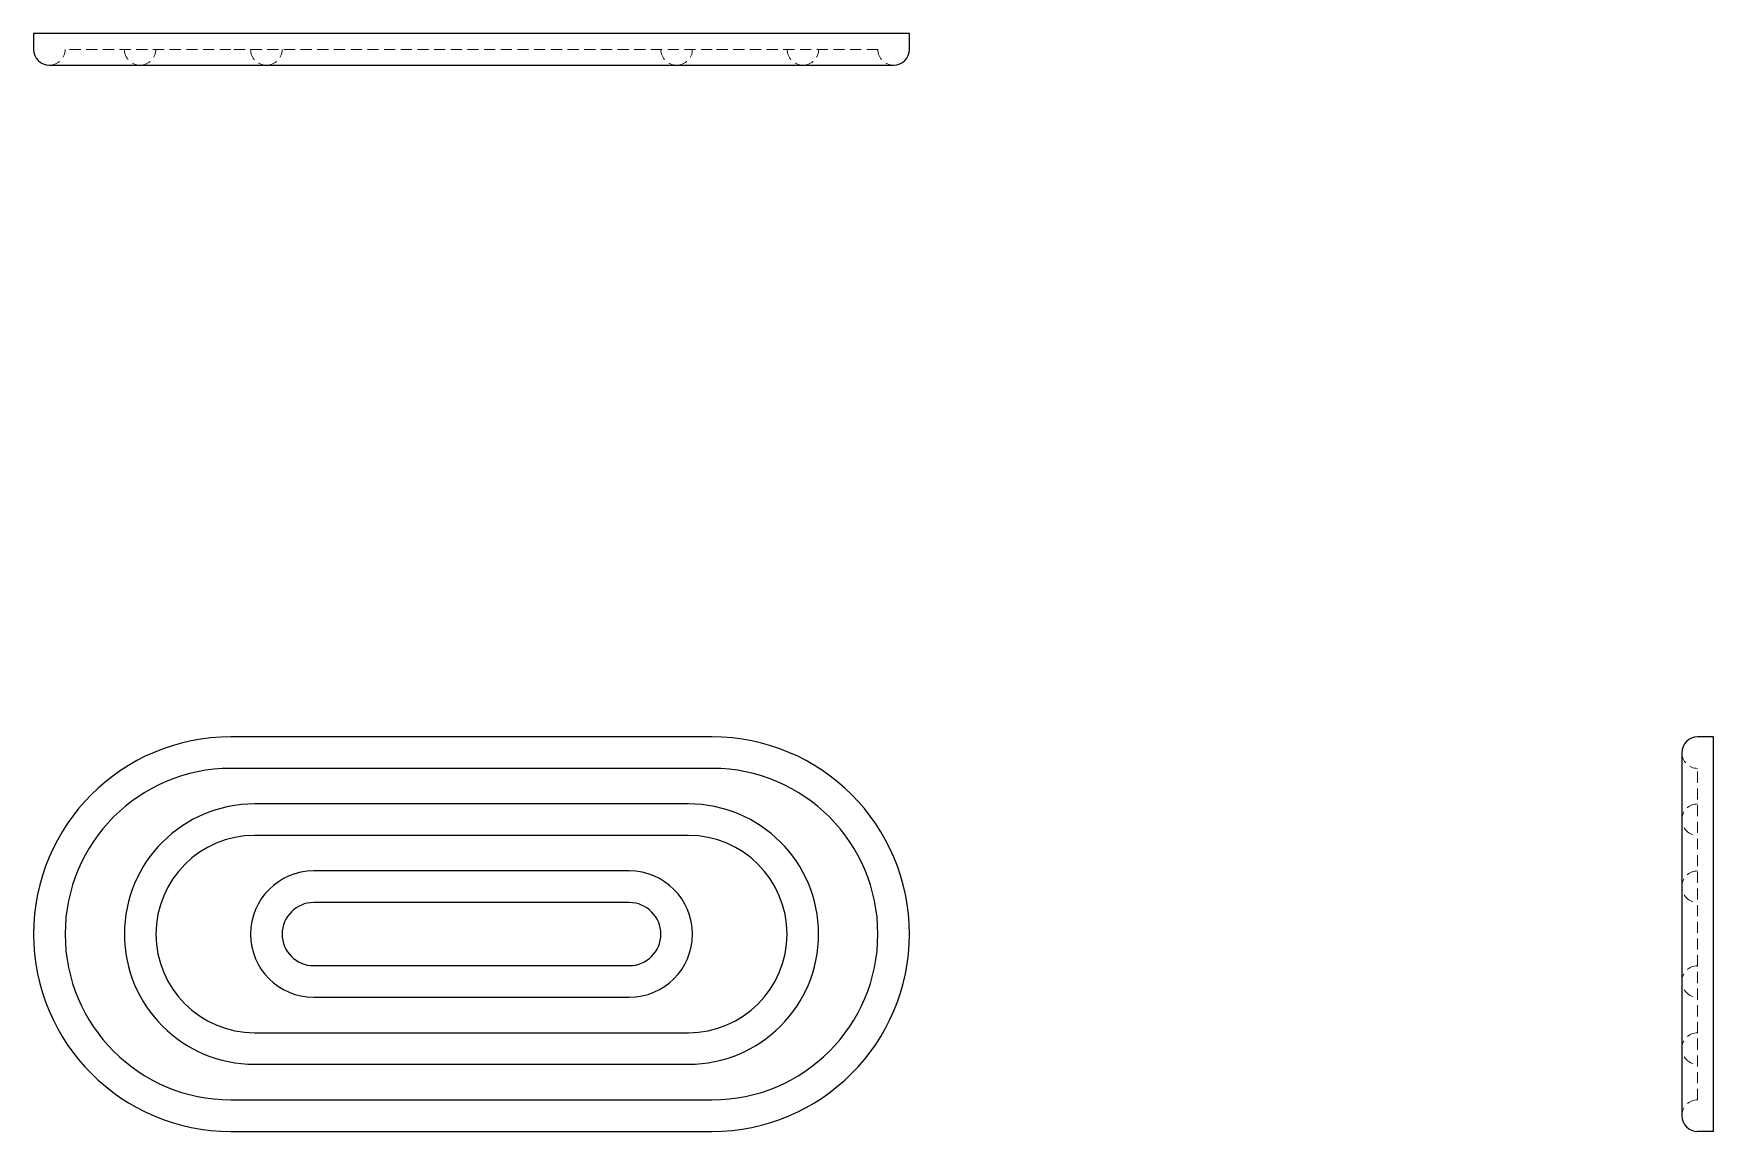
# Model space of a CAD drawing. Header units: millimetres. Extents: x 33 to 225, y 34 to 160.
import ezdxf

# ---------------------------------------------------------------- set-up
doc = ezdxf.new("R2010")
doc.units = ezdxf.units.MM
doc.linetypes.add('HIDDEN', pattern=[1.905, 1.27, -0.635])

msp = doc.modelspace()

# ---------------------------------------------------------------- linework, layer by layer
at = {"color": 7, "linetype": 'Continuous', "lineweight": 25}
for p, q in [((33, 159.8), (33, 158)), ((55.52, 159.8), (33, 159.8)), ((110.48, 159.8), (55.52, 159.8)), ((133, 159.8), (110.48, 159.8)), ((133, 158), (133, 159.8)), ((34.8, 156.2), (55.52, 156.2)), ((55.52, 156.2), (110.48, 156.2)), ((110.48, 156.2), (131.2, 156.2)), ((110.48, 79.52), (55.52, 79.52)), ((224.8, 79.52), (223, 79.52)), ((224.8, 34.48), (224.8, 79.52)), ((221.2, 77.72), (221.2, 36.28)), ((110.48, 75.92), (55.52, 75.92)), ((107.77, 71.86), (58.23, 71.86)), ((107.77, 68.26), (58.23, 68.26)), ((101.02, 64.21), (64.98, 64.21)), ((101.02, 60.6), (64.98, 60.6)), ((64.98, 53.4), (101.02, 53.4)), ((64.98, 49.79), (101.02, 49.79)), ((58.23, 45.74), (107.77, 45.74)), ((58.23, 42.14), (107.77, 42.14)), ((55.52, 38.08), (110.48, 38.08)), ((55.52, 34.48), (110.48, 34.48)), ((224.8, 34.48), (223, 34.48))]:
    msp.add_line(p, q, dxfattribs=at)
at = {"color": 7, "linetype": 'HIDDEN', "lineweight": 18}
for p, q in [((55.52, 158), (36.6, 158)), ((110.48, 158), (55.52, 158)), ((129.4, 158), (110.48, 158)), ((223, 38.08), (223, 75.92))]:
    msp.add_line(p, q, dxfattribs=at)
at = {"color": 7, "linetype": 'Continuous', "lineweight": 25}
for centre, radius, start, end in [((34.8, 158), 1.8, 180, 270), ((131.2, 158), 1.8, 270, 0), ((55.52, 57), 22.52, 90, 270), ((110.48, 57), 22.52, 270, 90), ((223, 77.72), 1.8, 90, 180), ((55.52, 57), 18.92, 90, 270), ((110.48, 57), 18.92, 270, 90), ((58.23, 57), 14.86, 90, 270), ((107.77, 57), 14.86, 270, 90), ((58.23, 57), 11.26, 90, 270), ((107.77, 57), 11.26, 270, 90), ((64.98, 57), 7.21, 90, 270), ((101.02, 57), 7.21, 270, 90), ((64.98, 57), 3.6, 90, 270), ((101.02, 57), 3.6, 270, 90), ((223, 36.28), 1.8, 180, 270)]:
    msp.add_arc(centre, radius, start, end, dxfattribs=at)
at = {"color": 7, "linetype": 'HIDDEN', "lineweight": 18}
for centre, start, end in [((34.8, 158), 270, 0), ((45.16, 158), 180, 270), ((45.16, 158), 270, 0), ((59.58, 158), 180, 270), ((59.58, 158), 270, 0), ((106.42, 158), 180, 270), ((106.42, 158), 270, 0), ((120.84, 158), 180, 270), ((120.84, 158), 270, 0), ((131.2, 158), 180, 270), ((223, 77.72), 180, 270), ((223, 70.06), 90, 270), ((223, 62.41), 90, 270), ((223, 51.59), 90, 270), ((223, 43.94), 90, 270), ((223, 36.28), 90, 180)]:
    msp.add_arc(centre, 1.8, start, end, dxfattribs=at)

doc.saveas('drawing.dxf')
